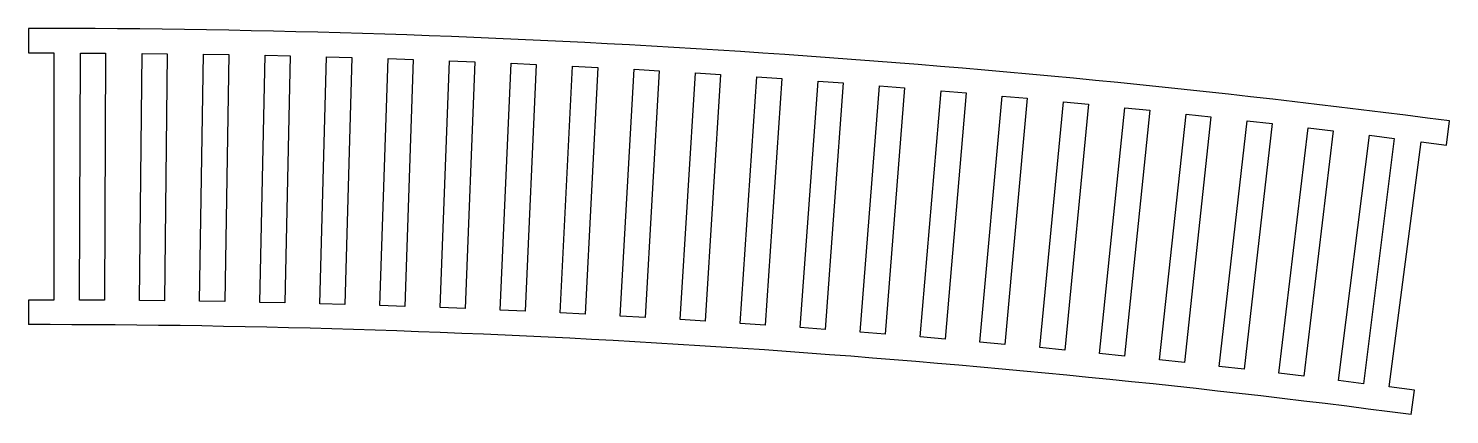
# Model space of a CAD drawing. Header units: millimetres. Extents: x -167 to 167, y -45 to 45.
import ezdxf

# ---------------------------------------------------------------- set-up
doc = ezdxf.new("R2010")
doc.units = ezdxf.units.MM
doc.layers.add('CUTOUTS', color=1, linetype='CONTINUOUS')
doc.layers.add('PERIMETER', color=5, linetype='CONTINUOUS')

msp = doc.modelspace()

# ---------------------------------------------------------------- linework, layer by layer
at = {"layer": 'CUTOUTS'}
for p, q in [((-155.16, -18.49), (-154.88, 39.61)), ((-154.88, 39.61), (-148.98, 39.58)), ((-148.98, 39.58), (-149.26, -18.52)), ((-141.02, -18.58), (-140.41, 39.51)), ((-140.41, 39.51), (-134.51, 39.45)), ((-134.51, 39.45), (-135.12, -18.65)), ((-126.88, -18.76), (-125.93, 39.33)), ((-125.93, 39.33), (-120.03, 39.24)), ((-120.03, 39.24), (-120.98, -18.85)), ((-112.74, -19.01), (-111.46, 39.08)), ((-111.46, 39.08), (-105.56, 38.95)), ((-105.56, 38.95), (-106.84, -19.14)), ((-98.6, -19.35), (-96.99, 38.73)), ((-96.99, 38.73), (-91.09, 38.57)), ((-91.09, 38.57), (-92.7, -19.51)), ((-84.46, -19.76), (-82.52, 38.31)), ((-82.52, 38.31), (-76.63, 38.11)), ((-76.63, 38.11), (-78.57, -19.96)), ((-70.33, -20.26), (-68.06, 37.8)), ((-68.06, 37.8), (-62.16, 37.57)), ((-62.16, 37.57), (-64.43, -20.49)), ((-56.2, -20.83), (-53.59, 37.21)), ((-53.59, 37.21), (-47.7, 36.94)), ((-47.7, 36.94), (-50.31, -21.1)), ((-42.07, -21.49), (-39.13, 36.53)), ((-39.13, 36.53), (-33.24, 36.24)), ((-33.24, 36.24), (-36.18, -21.79)), ((-27.95, -22.23), (-24.68, 35.78)), ((-24.68, 35.78), (-18.79, 35.45)), ((-18.79, 35.45), (-22.06, -22.56)), ((-13.83, -23.05), (-10.23, 34.94)), ((-10.23, 34.94), (-4.34, 34.57)), ((-4.34, 34.57), (-7.94, -23.42)), ((0.28, -23.95), (4.22, 34.02)), ((4.22, 34.02), (10.1, 33.62)), ((10.1, 33.62), (6.17, -24.35)), ((14.39, -24.93), (18.66, 33.01)), ((18.66, 33.01), (24.54, 32.58)), ((24.54, 32.58), (20.27, -25.36)), ((28.49, -25.99), (33.09, 31.92)), ((33.09, 31.92), (38.97, 31.46)), ((38.97, 31.46), (34.37, -26.46)), ((42.59, -27.14), (47.52, 30.75)), ((47.52, 30.75), (53.4, 30.25)), ((53.4, 30.25), (48.47, -27.64)), ((56.68, -28.36), (61.94, 29.5)), ((61.94, 29.5), (67.81, 28.97)), ((67.81, 28.97), (62.55, -28.89)), ((70.76, -29.66), (76.35, 28.17)), ((76.35, 28.17), (82.22, 27.6)), ((82.22, 27.6), (76.63, -30.23)), ((84.83, -31.05), (90.76, 26.75)), ((90.76, 26.75), (96.63, 26.15)), ((96.63, 26.15), (90.7, -31.65)), ((98.9, -32.51), (105.15, 25.25)), ((111.02, 24.61), (104.77, -33.15)), ((105.15, 25.25), (111.02, 24.61)), ((112.96, -34.06), (119.54, 23.67)), ((119.54, 23.67), (125.4, 23)), ((125.4, 23), (118.82, -34.73)), ((127.01, -35.68), (133.92, 22)), ((139.78, 21.3), (132.86, -36.39)), ((133.92, 22), (139.78, 21.3)), ((141.05, -37.39), (148.29, 20.26)), ((148.29, 20.26), (154.14, 19.52)), ((154.14, 19.52), (146.9, -38.13)), ((-149.26, -18.52), (-155.16, -18.49)), ((-135.12, -18.65), (-141.02, -18.58)), ((-120.98, -18.85), (-126.88, -18.76)), ((-106.84, -19.14), (-112.74, -19.01)), ((-92.7, -19.51), (-98.6, -19.35)), ((-78.57, -19.96), (-84.46, -19.76)), ((-64.43, -20.49), (-70.33, -20.26)), ((-50.31, -21.1), (-56.2, -20.83)), ((-36.18, -21.79), (-42.07, -21.49)), ((-22.06, -22.56), (-27.95, -22.23)), ((-7.94, -23.42), (-13.83, -23.05)), ((6.17, -24.35), (0.28, -23.95)), ((20.27, -25.36), (14.39, -24.93)), ((34.37, -26.46), (28.49, -25.99)), ((48.47, -27.64), (42.59, -27.14)), ((62.55, -28.89), (56.68, -28.36)), ((76.63, -30.23), (70.76, -29.66)), ((90.7, -31.65), (84.83, -31.05)), ((104.77, -33.15), (98.9, -32.51)), ((118.82, -34.73), (112.96, -34.06)), ((132.86, -36.39), (127.01, -35.68)), ((146.9, -38.13), (141.05, -37.39))]:
    msp.add_line(p, q, dxfattribs=at)
at = {"layer": 'PERIMETER'}
for p, q in [((-167.14, 45.39), (-167.14, 39.62)), ((-167.14, 39.62), (-161.14, 39.62)), ((-161.14, 39.62), (-161.14, -18.48)), ((166.4, 17.94), (167.15, 23.65)), ((152.93, -38.9), (160.45, 18.71)), ((160.45, 18.71), (166.4, 17.94)), ((-161.14, -18.48), (-167.14, -18.48)), ((-167.14, -18.48), (-167.14, -24.25)), ((158.88, -39.68), (152.93, -38.9)), ((158.13, -45.39), (158.88, -39.68))]:
    msp.add_line(p, q, dxfattribs=at)
for radius, start, end in [(2580.96, 82.55905, 90.00111), (2511.33, 82.55902, 90.00114)]:
    msp.add_arc((-167.09, -2535.57), radius, start, end, dxfattribs=at)

doc.saveas('drawing.dxf')
